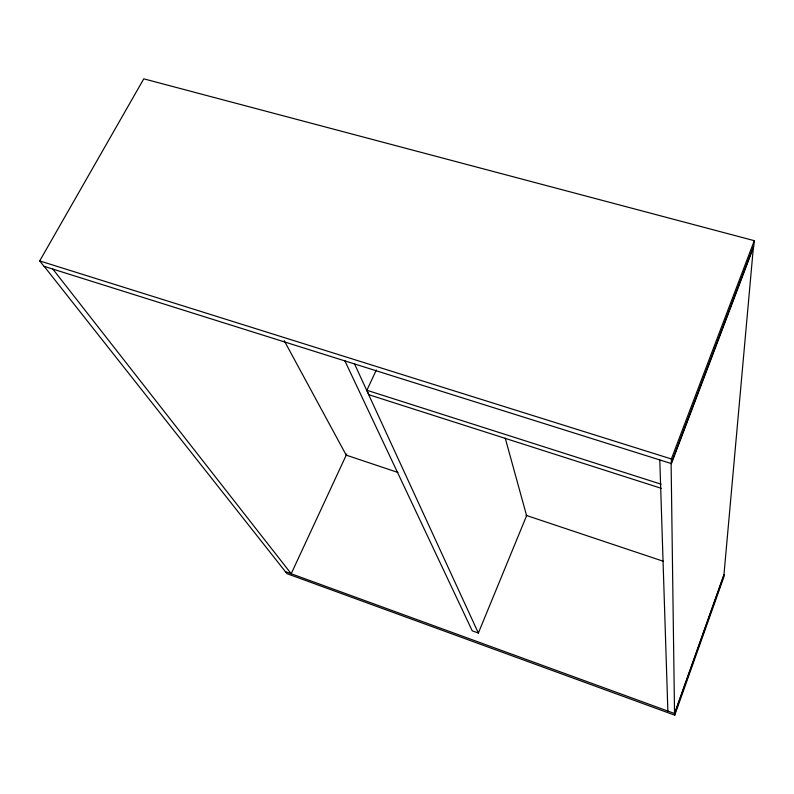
<?xml version="1.0" encoding="UTF-8"?>
<svg xmlns="http://www.w3.org/2000/svg" width="794" height="794" viewBox="0 0 794 794"><rect width="100%" height="100%" fill="white"/><g stroke="black" fill="none" stroke-linecap="round" stroke-linejoin="round"><path stroke-width="1.19" d="M754.3 240.681L753.764 246.626L671.426 463.597L43.938 266.278L39.7 260.918L143.783 78.834L754.3 240.681L671.367 458.962L671.426 463.597M674.731 715.166L674.711 713.578L724.138 574.667L723.939 576.791L674.731 715.166L286.981 573.665L44.176 266.357M344.715 360.506L472.232 630.823L478.365 633.046L526.611 515.703L505.242 438.149M346.74 454.049L291.2 573.744L52.851 269.087M661.223 488.3L368.942 394.747L366.888 390.261L376.326 370.024M39.7 260.918L671.367 458.962M366.888 390.261L661.114 484.201M397.943 472.45L346.234 455.151L284.212 340.686M526.035 515.326L663.526 561.338M285.364 571.62L674.711 713.578M354.382 363.583L478.365 633.046M659.794 459.944L667.873 711.087M753.456 246.547L723.959 574.608L674.533 713.518L671.109 463.498L753.456 246.547"/></g></svg>
